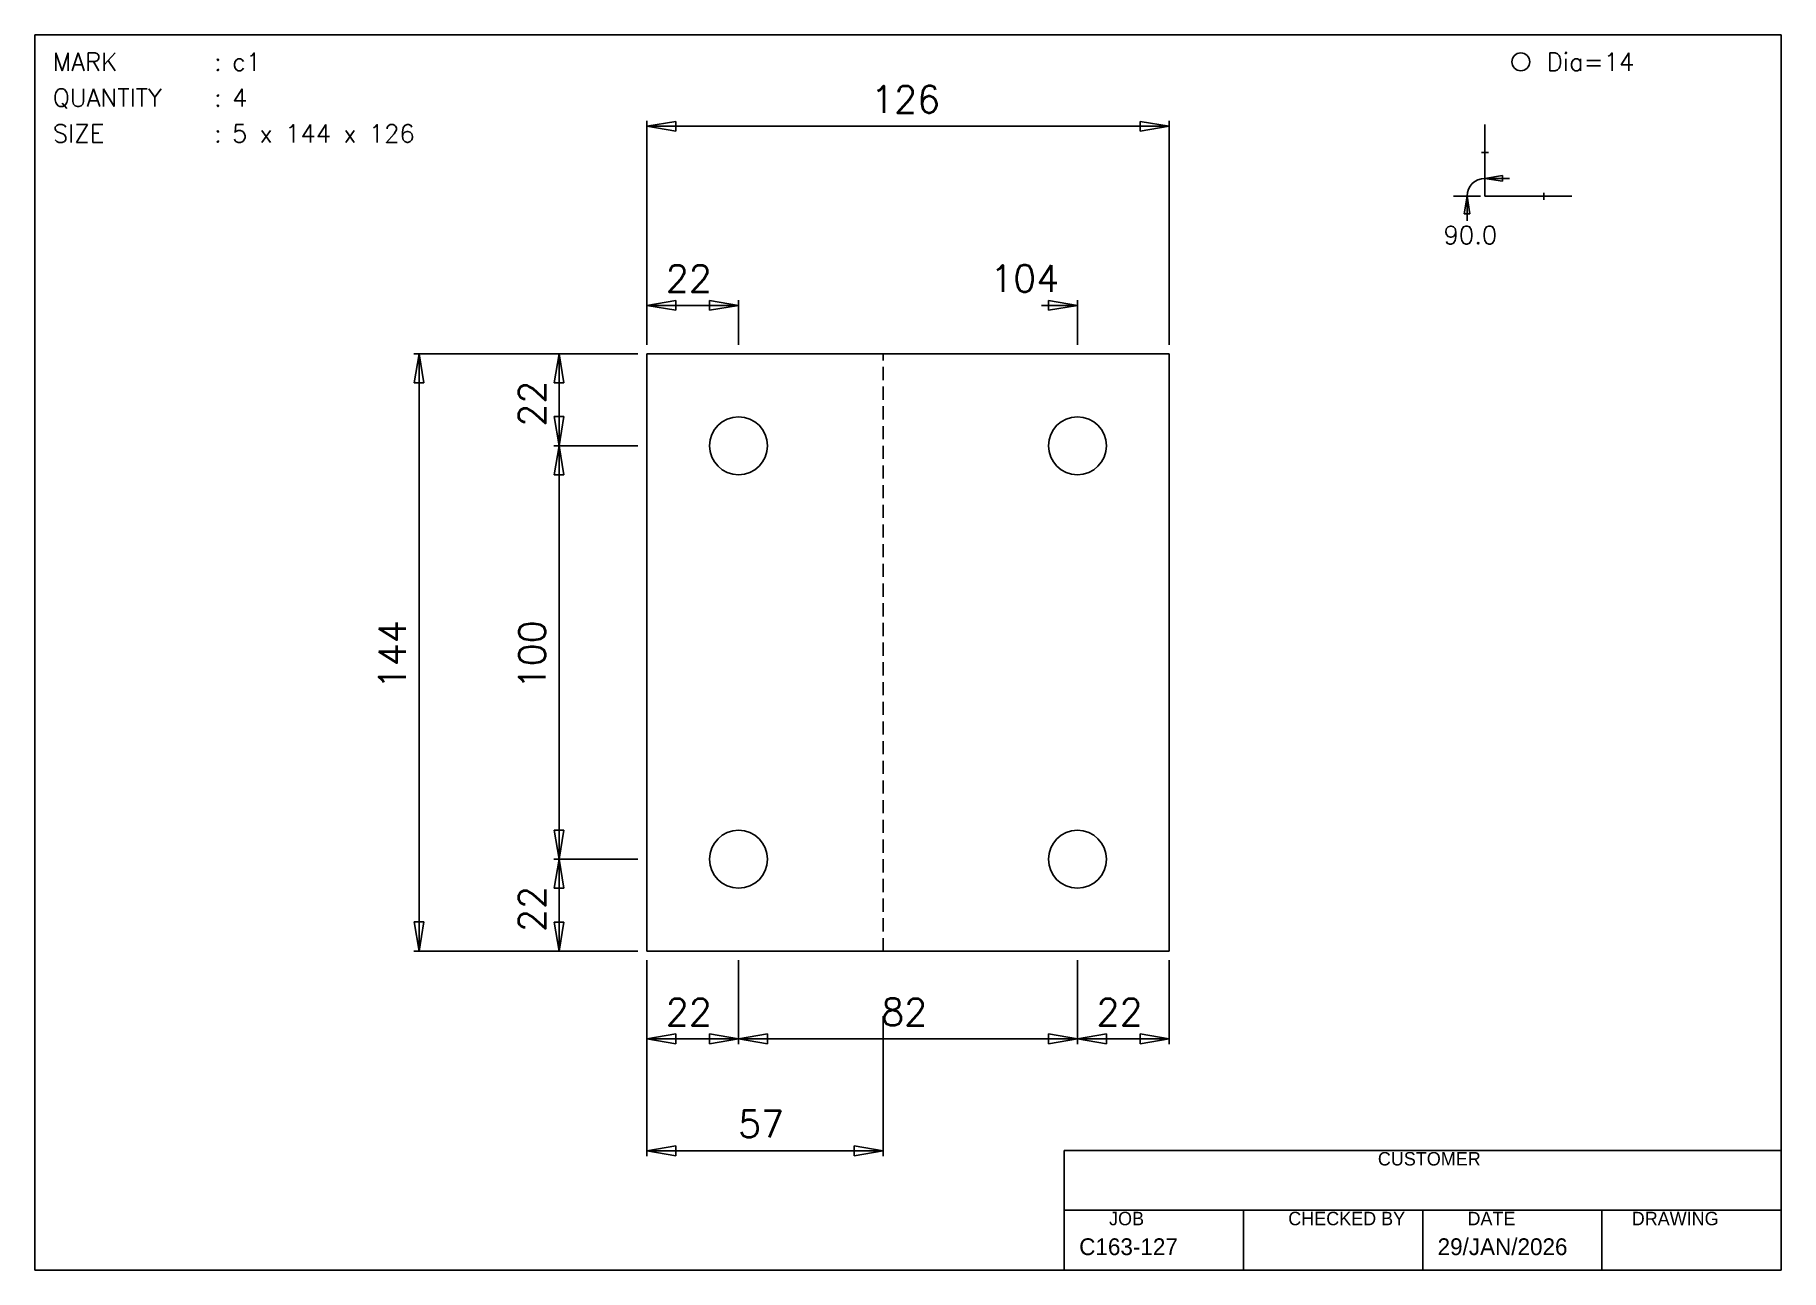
# Model space of a CAD drawing. Extents: x 0 to 297, y 0 to 210.
import ezdxf

# ---------------------------------------------------------------- set-up
doc = ezdxf.new("R2010")
doc.units = 0
doc.header["$LTSCALE"] = 0.125
doc.linetypes.add('CONTIN', pattern=[0])
doc.linetypes.add('DASHED', pattern=[38.1, 25.4, -12.7])
doc.layers.get('0').update_dxf_attribs({"linetype": 'CONTIN'})
for name, color, linetype in [('1', 7, 'CONTIN'), ('10', 7, 'CONTIN'), ('11', 7, 'CONTIN'), ('13', 2, 'CONTIN'), ('2', 7, 'CONTIN'), ('21', 7, 'CONTIN'), ('22', 7, 'CONTIN'), ('6', 4, 'CONTIN'), ('7', 3, 'DASHED')]:
    doc.layers.add(name, color=color, linetype=linetype)
doc.styles.add('SIMPLEX', font='SIMPLEX')

# ---------------------------------------------------------------- blocks, each defined once
blk = doc.blocks.new('CIRCLE')
blk.add_circle((0, 0), 25.4)
blk = doc.blocks.new('ARROW')
for p, q in [((0, 0), (-7.042, 1.174)), ((-7.042, 1.174), (-7.042, -1.174)), ((0, 0), (-7.042, -1.174))]:
    blk.add_line(p, q)
blk = doc.blocks.new('PLATE', base_point=(148.5, 105))
at = {"layer": '13'}
for p, q in [((85.275, 177.225), (85.275, 32.775)), ((211.725, 177.225), (85.275, 177.225)), ((211.725, 32.775), (211.725, 177.225)), ((85.275, 32.775), (211.725, 32.775))]:
    blk.add_line(p, q, dxfattribs=at)
at = {"layer": '2'}
for p, q in [((85.275, 179.392), (85.275, 233.561)), ((211.725, 179.392), (211.725, 233.561)), ((85.275, 232.29), (211.725, 232.29)), ((85.275, 179.392), (85.275, 190.225)), ((107.495, 179.392), (107.495, 190.225)), ((189.505, 179.392), (189.505, 190.225)), ((85.275, 188.955), (107.495, 188.955)), ((180.838, 188.955), (189.505, 188.955)), ((83.122, 177.225), (28.953, 177.23)), ((30.21, 32.78), (30.223, 177.23)), ((83.11, 177.225), (62.797, 177.227)), ((64.065, 155.007), (64.067, 177.227)), ((83.108, 155.005), (62.795, 155.007)), ((83.118, 155.005), (62.805, 155.007)), ((64.065, 55.007), (64.075, 155.007)), ((83.108, 55.005), (62.795, 55.007)), ((83.11, 55.005), (62.797, 55.007)), ((64.065, 32.777), (64.067, 55.007)), ((83.108, 32.775), (28.94, 32.78)), ((83.108, 32.775), (62.795, 32.777)), ((85.275, 30.608), (85.275, 10.295)), ((107.495, 30.608), (107.495, 10.295)), ((107.495, 30.608), (107.495, 10.295)), ((189.505, 30.608), (189.505, 10.295)), ((189.505, 30.608), (189.505, 10.295)), ((211.725, 30.608), (211.725, 10.295)), ((85.275, 17.066), (85.275, -16.789)), ((142.495, 17.066), (142.495, -16.789)), ((85.275, 11.565), (107.495, 11.565)), ((107.495, 11.565), (189.505, 11.565)), ((189.505, 11.565), (211.725, 11.565)), ((85.275, -15.519), (142.495, -15.519))]:
    blk.add_line(p, q, dxfattribs=at)
at = {"layer": '7'}
blk.add_line((142.495, 32.775), (142.495, 177.225), dxfattribs=at)
at = {"layer": '2'}
for p, rotation in [((85.275, 232.29), 180), ((85.275, 188.955), 180), ((30.223, 177.23), 89.994), ((64.067, 177.227), 89.994), ((64.065, 155.007), 269.994), ((64.075, 155.007), 89.994), ((64.065, 55.007), 269.994), ((64.067, 55.007), 89.994), ((30.21, 32.78), 269.994), ((64.065, 32.777), 269.994), ((85.275, 11.565), 180), ((107.495, 11.565), 180), ((189.505, 11.565), 180), ((85.275, -15.519), 180)]:
    blk.add_blockref('ARROW', p, dxfattribs=dict(at, rotation=rotation))
for p in [(211.725, 232.29), (107.495, 188.955), (189.505, 188.955), (107.495, 11.565), (189.505, 11.565), (211.725, 11.565), (142.495, -15.519)]:
    blk.add_blockref('ARROW', p, dxfattribs=at)
at = {"layer": '6', "xscale": 0.276, "yscale": 0.276, "zscale": 0.276}
for p in [(107.495, 155.005), (189.505, 155.005), (107.495, 55.005), (189.505, 55.005)]:
    blk.add_blockref('CIRCLE', p, dxfattribs=at)
at = {"layer": '11', "style": 'SIMPLEX'}
for s, p in [('126', (139.562, 235.541)), ('22', (89.885, 192.206)), ('104', (168.379, 192.206)), ('22', (89.885, 14.815)), ('82', (142, 14.815)), ('22', (194.115, 14.815)), ('57', (107.385, -12.269))]:
    blk.add_text(s, height=6.5, dxfattribs=at).set_placement(p)
for s, p in [('22', (60.815, 159.617)), ('144', (26.965, 96.068)), ('100', (60.819, 96.07)), ('22', (60.815, 37.392))]:
    blk.add_text(s, height=6.5, rotation=89.994, dxfattribs=at).set_placement(p)
blk = doc.blocks.new('ARROWP')
for p, q in [((0, 0), (-7.042, 1.174)), ((-7.042, 1.174), (-7.042, -1.174)), ((0, 0), (-7.042, -1.174))]:
    blk.add_line(p, q)
blk = doc.blocks.new('PCROSS')
at = {"layer": '10'}
for p, q in [((0, 0), (0, 13.415)), ((-0.635, 8.206), (0.635, 8.206)), ((0, 0), (16.231, 0)), ((11.022, 0.635), (11.022, -0.635))]:
    blk.add_line(p, q, dxfattribs=at)
at = {"layer": '2'}
for p, q in [((0, 3.354), (4.572, 3.354)), ((-5.894, 0), (-0.814, 0)), ((-3.354, 0), (-3.354, -4.572))]:
    blk.add_line(p, q, dxfattribs=at)
blk.add_arc((0, 0), 3.354, 90, 180, dxfattribs=at)
at = {"layer": '2', "xscale": 0.469, "yscale": 0.469, "zscale": 0.469}
for p, rotation in [((0, 3.354), 180), ((-3.354, 0), 90)]:
    blk.add_blockref('ARROWP', p, dxfattribs=dict(at, rotation=rotation))
at = {"layer": '21', "style": 'SIMPLEX'}
blk.add_text(' 90.0', height=3.354, dxfattribs=at).set_placement((-10.062, -8.932))

msp = doc.modelspace()

# ---------------------------------------------------------------- linework, layer by layer
for p, q in [((175.08, 20.32), (297, 20.32)), ((175.08, 20.32), (175.08, 0)), ((175.08, 10.16), (297, 10.16)), ((205.56, 10.16), (205.56, 0)), ((236.04, 10.16), (236.04, 0)), ((266.52, 10.16), (266.52, 0))]:
    msp.add_line(p, q)
at = {"layer": '22'}
for p, q in [((297, 210), (0, 210)), ((0, 210), (0, 0)), ((297, 0), (297, 210)), ((0, 0), (297, 0))]:
    msp.add_line(p, q, dxfattribs=at)

# ---------------------------------------------------------------- block references
at = {"layer": '1'}
for name, p, xscale, yscale, zscale in [('PLATE', (148.5, 105), 0.703, 0.703, 0.703), ('PCROSS', (246.635, 182.568), 0.909, 0.909, 0.909)]:
    msp.add_blockref(name, p, dxfattribs=dict(at, xscale=xscale, yscale=yscale, zscale=zscale))
at = {"layer": '6', "xscale": 0.06, "yscale": 0.06, "zscale": 0.06}
msp.add_blockref('CIRCLE', (252.731, 205.428), dxfattribs=at)

# ---------------------------------------------------------------- texts
for s, height, p in [('CUSTOMER', 2.286, (228.42, 17.78)), ('JOB', 2.286, (182.7, 7.62)), ('CHECKED BY', 2.286, (213.18, 7.62)), ('DATE', 2.286, (243.66, 7.62)), ('DRAWING', 2.286, (271.6, 7.62)), ('C163-127', 2.857, (177.62, 2.54)), ('29/JAN/2026', 2.857, (238.58, 2.54))]:
    msp.add_text(s, height=height).set_placement(p)
at = {"layer": '21', "style": 'SIMPLEX'}
for s, p in [('MARK', (3.048, 203.904)), (':', (30.48, 203.904)), ('c1', (33.528, 203.904)), ('Dia=14', (257.147, 203.904)), ('QUANTITY', (3.048, 197.808)), (':', (30.48, 197.808)), ('4', (33.528, 197.808)), ('SIZE', (3.048, 191.712)), (':', (30.48, 191.712)), ('5 x 144 x 126', (33.528, 191.712))]:
    msp.add_text(s, height=3.048, dxfattribs=at).set_placement(p)

doc.saveas('drawing.dxf')
